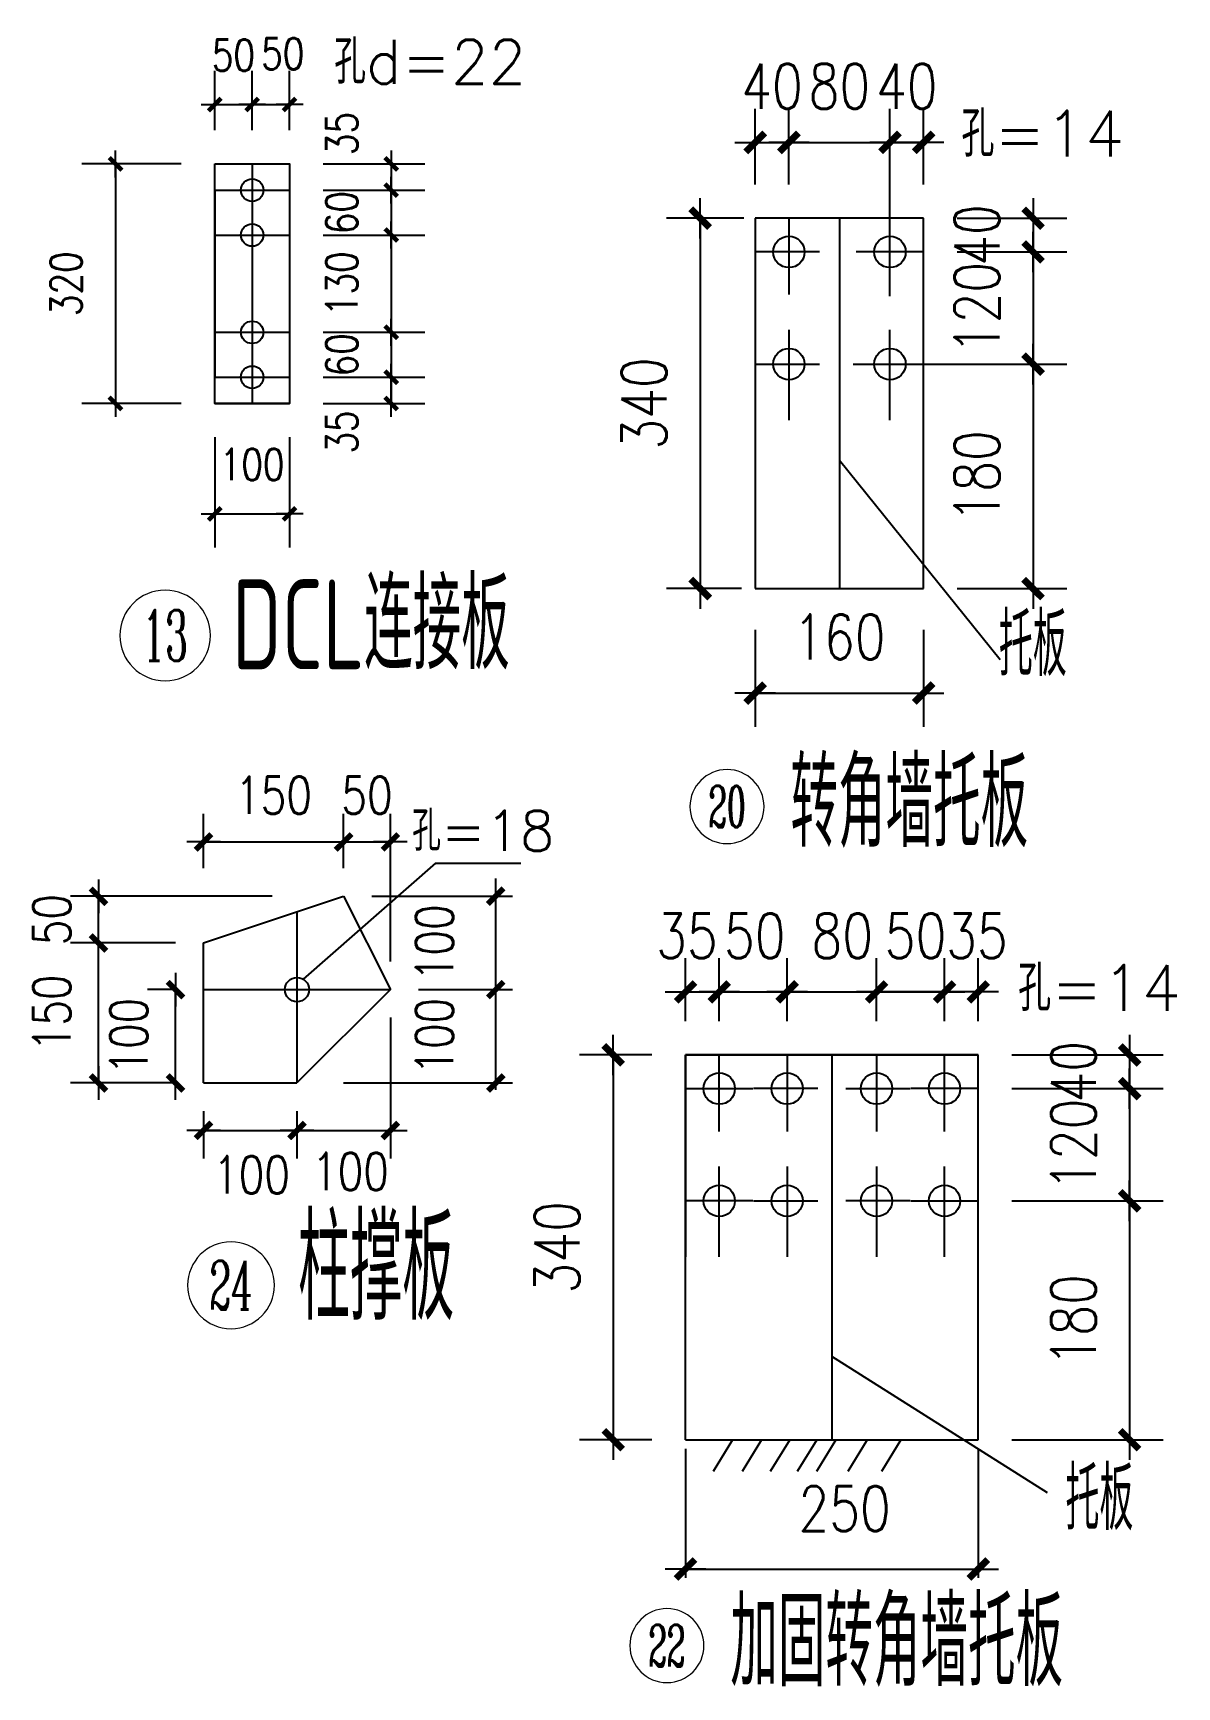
# Model space of a CAD drawing. Header units: millimetres. Extents: x 2451220 to 4527627, y -5186613 to -1639140.
# Drawn here: x 2491752 to 2494808, y -1757431 to -1753011 of the extents above; entities that cross this region are included whole.
import ezdxf
from ezdxf.enums import TextEntityAlignment as Align

# ---------------------------------------------------------------- set-up
doc = ezdxf.new("R2010")
doc.units = ezdxf.units.MM
doc.header["$LTSCALE"] = 1000
doc.header["$PDMODE"] = 34
doc.linetypes.add('CENTER', pattern=[50.8, 31.75, -6.35, 6.35, -6.35])
doc.layers.add('轴线层', color=1, linetype='CENTER', lineweight=15)
doc.layers.add('钢架', color=7, linetype='Continuous', lineweight=25)
doc.styles.add('COMPLEX', font='COMPLEX')
doc.styles.add('DIM_FONT', font='simplex.shx', dxfattribs={"width": 0.8, "bigfont": 'hztxt.shx'})
doc.styles.add('hz', font='gbenor.shx', dxfattribs={"width": 0.75, "height": 100, "bigfont": 'gbcbig.shx'})
doc.styles.get("Standard").update_dxf_attribs({"font": 'txt', "bigfont": 'gbcbig.shx'})
doc.dimstyles.new('WGH(2)', dxfattribs={"dimscale": 1.2, "dimtxt": 100, "dimasz": 0.5, "dimexe": 75, "dimexo": 75, "dimgap": 75, "dimtad": 1, "dimdec": 0, "dimlfac": 0.5, "dimzin": 0, "dimdsep": 46, "dimtxsty": 'DIM_FONT', "dimblk1": '_DIMX', "dimblk2": '_DIMX', "dimsah": 1, "dimcen": 0.09, "dimclrd": 3, "dimclre": 3, "dimclrt": 7, "dimadec": 0, "dimazin": 0, "dimtfac": 1, "dimtdec": 0, "dimtix": 1, "dimtmove": 2, "dimatfit": 3, "dimldrblk": '_DIMX', "dimfxl": 1, "dimtolj": 1, "dimtzin": 0, "dimarcsym": 0})
doc.dimstyles.new('WGH(3)', dxfattribs={"dimscale": 1.2, "dimtxt": 100, "dimasz": 0.3, "dimexe": 75, "dimexo": 75, "dimgap": 75, "dimtad": 1, "dimdec": 0, "dimlfac": 0.333333, "dimzin": 0, "dimdsep": 46, "dimtxsty": 'DIM_FONT', "dimblk1": '_DIMX', "dimblk2": '_DIMX', "dimsah": 1, "dimcen": 0.09, "dimclrd": 3, "dimclre": 3, "dimclrt": 7, "dimazin": 0, "dimtfac": 1, "dimtdec": 0, "dimtix": 1, "dimtmove": 2, "dimatfit": 3, "dimldrblk": '_DIMX', "dimfxl": 1, "dimtolj": 1, "dimtzin": 0, "dimarcsym": 0})

# ---------------------------------------------------------------- blocks, each defined once
blk = doc.blocks.new('_DIMX')
blk.add_line((-150, 0), (150, 0))
at = {"const_width": 50}
blk.add_lwpolyline([(-70, -70), (70, 70)], dxfattribs=at)
blk = doc.blocks.new('*D474')
at = {"color": 3, "lineweight": -2}
for p, q in [((2493651.3, -1753505.5), (2493444.4, -1753505.5)), ((2493534.4, -1753505.8), (2493534.4, -1754495.1)), ((2493644.3, -1754495.5), (2493444.4, -1754495.5))]:
    blk.add_line(p, q, dxfattribs=at)
at = {"layer": 'Defpoints', "color": 0}
for p in [(2493741.3, -1753505.5), (2493534.4, -1754495.5), (2493734.3, -1754495.5)]:
    blk.add_point(p, dxfattribs=at)
at = {"color": 3, "lineweight": -2, "xscale": 0.36, "yscale": 0.36, "zscale": 0.36}
for p, rotation in [((2493534.4, -1753505.5), 90), ((2493534.4, -1754495.5), 270)]:
    blk.add_blockref('_DIMX', p, dxfattribs=dict(at, rotation=rotation))
at = {"color": 7, "insert": (2493384.4, -1754000.5), "char_height": 120, "attachment_point": 5, "rotation": 90, "style": 'DIM_FONT'}
blk.add_mtext('\\A1;340', dxfattribs=at)
blk = doc.blocks.new('*D2172')
at = {"color": 3, "lineweight": -2}
for p, q in [((2494221.3, -1753505.5), (2494513.6, -1753505.5)), ((2494423.6, -1753505.1), (2494423.6, -1753504.7)), ((2494423.6, -1753505.5), (2494423.6, -1753595.5)), ((2494221.3, -1753595.5), (2494513.6, -1753595.5)), ((2494423.6, -1753595.8), (2494423.6, -1753596.2))]:
    blk.add_line(p, q, dxfattribs=at)
at = {"layer": 'Defpoints', "color": 0}
for p in [(2494131.3, -1753505.5), (2494131.3, -1753595.5), (2494423.6, -1753595.5)]:
    blk.add_point(p, dxfattribs=at)
at = {"color": 3, "lineweight": -2, "xscale": 0.36, "yscale": 0.36, "zscale": 0.36}
for p, rotation in [((2494423.6, -1753505.5), 270), ((2494423.6, -1753595.5), 90)]:
    blk.add_blockref('_DIMX', p, dxfattribs=dict(at, rotation=rotation))
at = {"color": 7, "insert": (2494273.6, -1753550.5), "char_height": 120, "attachment_point": 5, "rotation": 90, "style": 'DIM_FONT'}
blk.add_mtext('\\A1;40', dxfattribs=at)
blk = doc.blocks.new('*D2173')
at = {"color": 3, "lineweight": -2}
for p, q in [((2494221.3, -1753595.5), (2494513.6, -1753595.5)), ((2494423.6, -1753595.1), (2494423.6, -1753594.7)), ((2494423.6, -1753595.5), (2494423.6, -1753895.5)), ((2493943.1, -1753895.5), (2494513.6, -1753895.5)), ((2494423.6, -1753895.8), (2494423.6, -1753896.2))]:
    blk.add_line(p, q, dxfattribs=at)
at = {"layer": 'Defpoints', "color": 0}
for p in [(2494131.3, -1753595.5), (2493853.1, -1753895.5), (2494423.6, -1753895.5)]:
    blk.add_point(p, dxfattribs=at)
at = {"color": 3, "lineweight": -2, "xscale": 0.36, "yscale": 0.36, "zscale": 0.36}
for p, rotation in [((2494423.6, -1753595.5), 270), ((2494423.6, -1753895.5), 90)]:
    blk.add_blockref('_DIMX', p, dxfattribs=dict(at, rotation=rotation))
at = {"color": 7, "insert": (2494273.6, -1753745.5), "char_height": 120, "attachment_point": 5, "rotation": 90, "style": 'DIM_FONT'}
blk.add_mtext('\\A1;120', dxfattribs=at)
blk = doc.blocks.new('*D2174')
at = {"color": 3, "lineweight": -2}
for p, q in [((2494221.3, -1753895.5), (2494513.6, -1753895.5)), ((2494423.6, -1753895.8), (2494423.6, -1754495.1)), ((2494221.3, -1754495.5), (2494513.6, -1754495.5))]:
    blk.add_line(p, q, dxfattribs=at)
at = {"layer": 'Defpoints', "color": 0}
for p in [(2494131.3, -1753895.5), (2494131.3, -1754495.5), (2494423.6, -1754495.5)]:
    blk.add_point(p, dxfattribs=at)
at = {"color": 3, "lineweight": -2, "xscale": 0.36, "yscale": 0.36, "zscale": 0.36}
for p, rotation in [((2494423.6, -1753895.5), 90), ((2494423.6, -1754495.5), 270)]:
    blk.add_blockref('_DIMX', p, dxfattribs=dict(at, rotation=rotation))
at = {"color": 7, "insert": (2494273.6, -1754195.5), "char_height": 120, "attachment_point": 5, "rotation": 90, "style": 'DIM_FONT'}
blk.add_mtext('\\A1;180', dxfattribs=at)
blk = doc.blocks.new('*D2175')
at = {"color": 3, "lineweight": -2}
for p, q in [((2493681.3, -1753415.5), (2493681.3, -1753212.8)), ((2493771.3, -1753415.5), (2493771.3, -1753212.8)), ((2493680.9, -1753302.8), (2493680.6, -1753302.8)), ((2493681.3, -1753302.8), (2493771.3, -1753302.8)), ((2493771.7, -1753302.8), (2493772, -1753302.8))]:
    blk.add_line(p, q, dxfattribs=at)
at = {"layer": 'Defpoints', "color": 0}
for p in [(2493771.3, -1753302.8), (2493681.3, -1753505.5), (2493771.3, -1753505.5)]:
    blk.add_point(p, dxfattribs=at)
at = {"color": 3, "lineweight": -2, "xscale": 0.36, "yscale": 0.36, "zscale": 0.36}
blk.add_blockref('_DIMX', (2493681.3, -1753302.8), dxfattribs=at)
at = {"color": 3, "lineweight": -2, "xscale": 0.36, "yscale": 0.36, "zscale": 0.36, "rotation": 180}
blk.add_blockref('_DIMX', (2493771.3, -1753302.8), dxfattribs=at)
at = {"color": 7, "insert": (2493726.3, -1753152.8), "char_height": 120, "attachment_point": 5, "style": 'DIM_FONT'}
blk.add_mtext('\\A1;40', dxfattribs=at)
blk = doc.blocks.new('*D2176')
at = {"color": 3, "lineweight": -2}
for p, q in [((2493771.3, -1753415.5), (2493771.3, -1753212.8)), ((2494041.3, -1753713.5), (2494041.3, -1753212.8)), ((2493770.9, -1753302.8), (2493770.6, -1753302.8)), ((2493771.3, -1753302.8), (2494041.3, -1753302.8)), ((2494041.7, -1753302.8), (2494042, -1753302.8))]:
    blk.add_line(p, q, dxfattribs=at)
at = {"layer": 'Defpoints', "color": 0}
for p in [(2494041.3, -1753302.8), (2493771.3, -1753505.5), (2494041.3, -1753803.5)]:
    blk.add_point(p, dxfattribs=at)
at = {"color": 3, "lineweight": -2, "xscale": 0.36, "yscale": 0.36, "zscale": 0.36}
blk.add_blockref('_DIMX', (2493771.3, -1753302.8), dxfattribs=at)
at = {"color": 3, "lineweight": -2, "xscale": 0.36, "yscale": 0.36, "zscale": 0.36, "rotation": 180}
blk.add_blockref('_DIMX', (2494041.3, -1753302.8), dxfattribs=at)
at = {"color": 7, "insert": (2493906.3, -1753152.8), "char_height": 120, "attachment_point": 5, "style": 'DIM_FONT'}
blk.add_mtext('\\A1;80', dxfattribs=at)
blk = doc.blocks.new('*D2177')
at = {"color": 3, "lineweight": -2}
for p, q in [((2494041.3, -1753713.5), (2494041.3, -1753212.8)), ((2494131.3, -1753415.5), (2494131.3, -1753212.8)), ((2494040.9, -1753302.8), (2494040.6, -1753302.8)), ((2494041.3, -1753302.8), (2494131.3, -1753302.8)), ((2494131.7, -1753302.8), (2494132, -1753302.8))]:
    blk.add_line(p, q, dxfattribs=at)
at = {"layer": 'Defpoints', "color": 0}
for p in [(2494131.3, -1753302.8), (2494131.3, -1753505.5), (2494041.3, -1753803.5)]:
    blk.add_point(p, dxfattribs=at)
at = {"color": 3, "lineweight": -2, "xscale": 0.36, "yscale": 0.36, "zscale": 0.36}
blk.add_blockref('_DIMX', (2494041.3, -1753302.8), dxfattribs=at)
at = {"color": 3, "lineweight": -2, "xscale": 0.36, "yscale": 0.36, "zscale": 0.36, "rotation": 180}
blk.add_blockref('_DIMX', (2494131.3, -1753302.8), dxfattribs=at)
at = {"color": 7, "insert": (2494086.3, -1753152.8), "char_height": 120, "attachment_point": 5, "style": 'DIM_FONT'}
blk.add_mtext('\\A1;40', dxfattribs=at)
blk = doc.blocks.new('*D475')
at = {"color": 3, "lineweight": -2}
for p, q in [((2493681.3, -1754605.6), (2493681.3, -1754864.7)), ((2494131.3, -1754605.6), (2494131.3, -1754864.7)), ((2493681.7, -1754774.7), (2494130.9, -1754774.7))]:
    blk.add_line(p, q, dxfattribs=at)
at = {"layer": 'Defpoints', "color": 0}
for p in [(2493681.3, -1754515.6), (2494131.3, -1754515.6), (2494131.3, -1754774.7)]:
    blk.add_point(p, dxfattribs=at)
at = {"color": 3, "lineweight": -2, "xscale": 0.36, "yscale": 0.36, "zscale": 0.36, "rotation": 180}
blk.add_blockref('_DIMX', (2493681.3, -1754774.7), dxfattribs=at)
at = {"color": 3, "lineweight": -2, "xscale": 0.36, "yscale": 0.36, "zscale": 0.36}
blk.add_blockref('_DIMX', (2494131.3, -1754774.7), dxfattribs=at)
at = {"color": 7, "insert": (2493906.3, -1754624.7), "char_height": 120, "attachment_point": 5, "style": 'DIM_FONT'}
blk.add_mtext('\\A1;160', dxfattribs=at)
blk = doc.blocks.new('轴线标号')
at = {"lineweight": 13}
blk.add_circle((0, 0), 0.5, dxfattribs=at)
at = {"layer": '钢架', "lineweight": 13, "style": 'COMPLEX', "width": 1.041667}
blk.add_attdef('A', text='', height=0.56, dxfattribs=at).set_placement((-0.25, -0.28), (0.25, -0.28), align=Align.FIT)
blk = doc.blocks.new('*D476')
at = {"color": 3, "lineweight": -2}
for p, q in [((2493405.2, -1755741.9), (2493211.9, -1755741.9)), ((2493301.9, -1755742.3), (2493301.9, -1756770.1)), ((2493405.2, -1756770.5), (2493211.9, -1756770.5))]:
    blk.add_line(p, q, dxfattribs=at)
at = {"layer": 'Defpoints', "color": 0}
for p in [(2493495.2, -1755741.9), (2493301.9, -1756770.5), (2493495.2, -1756770.5)]:
    blk.add_point(p, dxfattribs=at)
at = {"color": 3, "lineweight": -2, "xscale": 0.36, "yscale": 0.36, "zscale": 0.36}
for p, rotation in [((2493301.9, -1755741.9), 90), ((2493301.9, -1756770.5), 270)]:
    blk.add_blockref('_DIMX', p, dxfattribs=dict(at, rotation=rotation))
at = {"color": 7, "insert": (2493151.9, -1756256.2), "char_height": 120, "attachment_point": 5, "rotation": 90, "style": 'DIM_FONT'}
blk.add_mtext('\\A1;340', dxfattribs=at)
blk = doc.blocks.new('*D2178')
at = {"color": 3, "lineweight": -2}
for p, q in [((2494367.2, -1755741.9), (2494771.7, -1755741.9)), ((2494681.7, -1755741.6), (2494681.7, -1755741.2)), ((2494681.7, -1755741.9), (2494681.7, -1755831.9)), ((2494367.2, -1755831.9), (2494771.7, -1755831.9)), ((2494681.7, -1755832.3), (2494681.7, -1755832.6))]:
    blk.add_line(p, q, dxfattribs=at)
at = {"layer": 'Defpoints', "color": 0}
for p in [(2494277.2, -1755741.9), (2494277.2, -1755831.9), (2494681.7, -1755831.9)]:
    blk.add_point(p, dxfattribs=at)
at = {"color": 3, "lineweight": -2, "xscale": 0.36, "yscale": 0.36, "zscale": 0.36}
for p, rotation in [((2494681.7, -1755741.9), 270), ((2494681.7, -1755831.9), 90)]:
    blk.add_blockref('_DIMX', p, dxfattribs=dict(at, rotation=rotation))
at = {"color": 7, "insert": (2494531.7, -1755786.9), "char_height": 120, "attachment_point": 5, "rotation": 90, "style": 'DIM_FONT'}
blk.add_mtext('\\A1;40', dxfattribs=at)
blk = doc.blocks.new('*D2179')
at = {"color": 3, "lineweight": -2}
for p, q in [((2494367.2, -1755831.9), (2494771.7, -1755831.9)), ((2494681.7, -1755831.6), (2494681.7, -1755831.2)), ((2494681.7, -1755831.9), (2494681.7, -1756131.9)), ((2494367.2, -1756131.9), (2494771.7, -1756131.9)), ((2494681.7, -1756132.3), (2494681.7, -1756132.6))]:
    blk.add_line(p, q, dxfattribs=at)
at = {"layer": 'Defpoints', "color": 0}
for p in [(2494277.2, -1755831.9), (2494277.2, -1756131.9), (2494681.7, -1756131.9)]:
    blk.add_point(p, dxfattribs=at)
at = {"color": 3, "lineweight": -2, "xscale": 0.36, "yscale": 0.36, "zscale": 0.36}
for p, rotation in [((2494681.7, -1755831.9), 270), ((2494681.7, -1756131.9), 90)]:
    blk.add_blockref('_DIMX', p, dxfattribs=dict(at, rotation=rotation))
at = {"color": 7, "insert": (2494531.7, -1755981.9), "char_height": 120, "attachment_point": 5, "rotation": 90, "style": 'DIM_FONT'}
blk.add_mtext('\\A1;120', dxfattribs=at)
blk = doc.blocks.new('*D477')
at = {"color": 3, "lineweight": -2}
for p, q in [((2494367.2, -1756131.9), (2494771.7, -1756131.9)), ((2494681.7, -1756132.3), (2494681.7, -1756770.1)), ((2494367.2, -1756770.5), (2494771.7, -1756770.5))]:
    blk.add_line(p, q, dxfattribs=at)
at = {"layer": 'Defpoints', "color": 0}
for p in [(2494277.2, -1756131.9), (2494277.2, -1756770.5), (2494681.7, -1756770.5)]:
    blk.add_point(p, dxfattribs=at)
at = {"color": 3, "lineweight": -2, "xscale": 0.36, "yscale": 0.36, "zscale": 0.36}
for p, rotation in [((2494681.7, -1756131.9), 90), ((2494681.7, -1756770.5), 270)]:
    blk.add_blockref('_DIMX', p, dxfattribs=dict(at, rotation=rotation))
at = {"color": 7, "insert": (2494531.7, -1756451.2), "char_height": 120, "attachment_point": 5, "rotation": 90, "style": 'DIM_FONT'}
blk.add_mtext('\\A1;180', dxfattribs=at)
blk = doc.blocks.new('*D2180')
at = {"color": 3, "lineweight": -2}
for p, q in [((2493585.2, -1755651.9), (2493585.2, -1755483.5)), ((2493766.7, -1755651.9), (2493766.7, -1755483.5)), ((2493585.6, -1755573.5), (2493766.4, -1755573.5))]:
    blk.add_line(p, q, dxfattribs=at)
at = {"layer": 'Defpoints', "color": 0}
for p in [(2493766.7, -1755573.5), (2493585.2, -1755741.9), (2493766.7, -1755741.9)]:
    blk.add_point(p, dxfattribs=at)
at = {"color": 3, "lineweight": -2, "xscale": 0.36, "yscale": 0.36, "zscale": 0.36, "rotation": 180}
blk.add_blockref('_DIMX', (2493585.2, -1755573.5), dxfattribs=at)
at = {"color": 3, "lineweight": -2, "xscale": 0.36, "yscale": 0.36, "zscale": 0.36}
blk.add_blockref('_DIMX', (2493766.7, -1755573.5), dxfattribs=at)
at = {"color": 7, "insert": (2493680.2, -1755423.5), "char_height": 120, "attachment_point": 5, "style": 'DIM_FONT'}
blk.add_mtext('\\A1;50', dxfattribs=at)
blk = doc.blocks.new('*D2181')
at = {"color": 3, "lineweight": -2}
for p, q in [((2493766.7, -1755651.9), (2493766.7, -1755483.5)), ((2494187.2, -1755651.9), (2494187.2, -1755483.5)), ((2493767.1, -1755573.5), (2494186.8, -1755573.5))]:
    blk.add_line(p, q, dxfattribs=at)
at = {"layer": 'Defpoints', "color": 0}
for p in [(2494187.2, -1755573.5), (2493766.7, -1755741.9), (2494187.2, -1755741.9)]:
    blk.add_point(p, dxfattribs=at)
at = {"color": 3, "lineweight": -2, "xscale": 0.36, "yscale": 0.36, "zscale": 0.36, "rotation": 180}
blk.add_blockref('_DIMX', (2493766.7, -1755573.5), dxfattribs=at)
at = {"color": 3, "lineweight": -2, "xscale": 0.36, "yscale": 0.36, "zscale": 0.36}
blk.add_blockref('_DIMX', (2494187.2, -1755573.5), dxfattribs=at)
at = {"color": 7, "insert": (2493913.8, -1755423.5), "char_height": 120, "attachment_point": 5, "style": 'DIM_FONT'}
blk.add_mtext('\\A1;80', dxfattribs=at)
blk = doc.blocks.new('*D478')
at = {"color": 3, "lineweight": -2}
for p, q in [((2494005.6, -1755651.9), (2494005.6, -1755483.5)), ((2494187.2, -1755651.9), (2494187.2, -1755483.5)), ((2494186.8, -1755573.5), (2494006, -1755573.5))]:
    blk.add_line(p, q, dxfattribs=at)
at = {"layer": 'Defpoints', "color": 0}
for p in [(2494005.6, -1755573.5), (2494005.6, -1755741.9), (2494187.2, -1755741.9)]:
    blk.add_point(p, dxfattribs=at)
at = {"color": 3, "lineweight": -2, "xscale": 0.36, "yscale": 0.36, "zscale": 0.36, "rotation": 180}
blk.add_blockref('_DIMX', (2494005.6, -1755573.5), dxfattribs=at)
at = {"color": 3, "lineweight": -2, "xscale": 0.36, "yscale": 0.36, "zscale": 0.36}
blk.add_blockref('_DIMX', (2494187.2, -1755573.5), dxfattribs=at)
at = {"color": 7, "insert": (2494109.6, -1755423.5), "char_height": 120, "attachment_point": 5, "style": 'DIM_FONT'}
blk.add_mtext('\\A1;50', dxfattribs=at)
blk = doc.blocks.new('*D479')
at = {"color": 3, "lineweight": -2}
for p, q in [((2493495.2, -1756794.5), (2493495.2, -1757140)), ((2494277.2, -1756794.5), (2494277.2, -1757140)), ((2493495.6, -1757116), (2494276.8, -1757116))]:
    blk.add_line(p, q, dxfattribs=at)
at = {"layer": 'Defpoints', "color": 0}
for p in [(2493495.2, -1756770.5), (2494277.2, -1756770.5), (2494277.2, -1757116)]:
    blk.add_point(p, dxfattribs=at)
at = {"color": 3, "lineweight": -2, "xscale": 0.36, "yscale": 0.36, "zscale": 0.36, "rotation": 180}
blk.add_blockref('_DIMX', (2493495.2, -1757116), dxfattribs=at)
at = {"color": 3, "lineweight": -2, "xscale": 0.36, "yscale": 0.36, "zscale": 0.36}
blk.add_blockref('_DIMX', (2494277.2, -1757116), dxfattribs=at)
at = {"color": 7, "insert": (2493920.1, -1756954.6), "char_height": 120, "attachment_point": 5, "style": 'DIM_FONT'}
blk.add_mtext('\\A1;250', dxfattribs=at)
blk = doc.blocks.new('*D480')
at = {"color": 3, "lineweight": -2}
for p, q in [((2493495.2, -1755651.9), (2493495.2, -1755483.5)), ((2493585.2, -1755651.9), (2493585.2, -1755483.5)), ((2493494.8, -1755573.5), (2493494.5, -1755573.5)), ((2493495.2, -1755573.5), (2493585.2, -1755573.5)), ((2493585.6, -1755573.5), (2493585.9, -1755573.5))]:
    blk.add_line(p, q, dxfattribs=at)
at = {"layer": 'Defpoints', "color": 0}
for p in [(2493585.2, -1755573.5), (2493495.2, -1755741.9), (2493585.2, -1755741.9)]:
    blk.add_point(p, dxfattribs=at)
at = {"color": 3, "lineweight": -2, "xscale": 0.36, "yscale": 0.36, "zscale": 0.36}
blk.add_blockref('_DIMX', (2493495.2, -1755573.5), dxfattribs=at)
at = {"color": 3, "lineweight": -2, "xscale": 0.36, "yscale": 0.36, "zscale": 0.36, "rotation": 180}
blk.add_blockref('_DIMX', (2493585.2, -1755573.5), dxfattribs=at)
at = {"color": 7, "insert": (2493498.7, -1755423.5), "char_height": 120, "attachment_point": 5, "style": 'DIM_FONT'}
blk.add_mtext('\\A1;35', dxfattribs=at)
blk = doc.blocks.new('*D481')
at = {"color": 3, "lineweight": -2}
for p, q in [((2494187.2, -1755651.9), (2494187.2, -1755483.5)), ((2494277.2, -1755651.9), (2494277.2, -1755483.5)), ((2494186.8, -1755573.5), (2494186.5, -1755573.5)), ((2494277.2, -1755573.5), (2494187.2, -1755573.5)), ((2494277.5, -1755573.5), (2494277.9, -1755573.5))]:
    blk.add_line(p, q, dxfattribs=at)
at = {"layer": 'Defpoints', "color": 0}
for p in [(2494187.2, -1755573.5), (2494187.2, -1755741.9), (2494277.2, -1755741.9)]:
    blk.add_point(p, dxfattribs=at)
at = {"color": 3, "lineweight": -2, "xscale": 0.36, "yscale": 0.36, "zscale": 0.36}
blk.add_blockref('_DIMX', (2494187.2, -1755573.5), dxfattribs=at)
at = {"color": 3, "lineweight": -2, "xscale": 0.36, "yscale": 0.36, "zscale": 0.36, "rotation": 180}
blk.add_blockref('_DIMX', (2494277.2, -1755573.5), dxfattribs=at)
at = {"color": 7, "insert": (2494273.7, -1755423.5), "char_height": 120, "attachment_point": 5, "style": 'DIM_FONT'}
blk.add_mtext('\\A1;35', dxfattribs=at)
blk = doc.blocks.new('*D2182')
at = {"color": 3, "lineweight": -2}
for p, q in [((2492147.3, -1753360.5), (2491882.2, -1753360.5)), ((2491972.2, -1753360.8), (2491972.2, -1754000.3)), ((2492147.3, -1754000.5), (2491882.2, -1754000.5))]:
    blk.add_line(p, q, dxfattribs=at)
at = {"layer": 'Defpoints', "color": 0}
for p in [(2492237.3, -1753360.5), (2491972.2, -1754000.5), (2492237.3, -1754000.5)]:
    blk.add_point(p, dxfattribs=at)
at = {"color": 3, "lineweight": -2, "xscale": 0.24, "yscale": 0.24, "zscale": 0.24}
for p, rotation in [((2491972.2, -1753360.5), 90), ((2491972.2, -1754000.5), 270)]:
    blk.add_blockref('_DIMX', p, dxfattribs=dict(at, rotation=rotation))
at = {"color": 7, "insert": (2491840.2, -1753680.5), "char_height": 84, "attachment_point": 5, "rotation": 90, "style": 'DIM_FONT'}
blk.add_mtext('\\A1;320', dxfattribs=at)
blk = doc.blocks.new('*D2183')
at = {"color": 3, "lineweight": -2}
for p, q in [((2492527.3, -1753360.5), (2492798.9, -1753360.5)), ((2492708.9, -1753360.3), (2492708.9, -1753360)), ((2492708.9, -1753360.5), (2492708.9, -1753430.5)), ((2492527.3, -1753430.5), (2492798.9, -1753430.5)), ((2492708.9, -1753430.8), (2492708.9, -1753431))]:
    blk.add_line(p, q, dxfattribs=at)
at = {"layer": 'Defpoints', "color": 0}
for p in [(2492437.3, -1753360.5), (2492437.3, -1753430.5), (2492708.9, -1753430.5)]:
    blk.add_point(p, dxfattribs=at)
at = {"color": 3, "lineweight": -2, "xscale": 0.24, "yscale": 0.24, "zscale": 0.24}
for p, rotation in [((2492708.9, -1753360.5), 270), ((2492708.9, -1753430.5), 90)]:
    blk.add_blockref('_DIMX', p, dxfattribs=dict(at, rotation=rotation))
at = {"color": 7, "insert": (2492576.9, -1753279.2), "char_height": 84, "attachment_point": 5, "rotation": 90, "style": 'DIM_FONT'}
blk.add_mtext('\\A1;35', dxfattribs=at)
blk = doc.blocks.new('*D2184')
at = {"color": 3, "lineweight": -2}
for p, q in [((2492527.3, -1753430.5), (2492798.9, -1753430.5)), ((2492708.9, -1753430.3), (2492708.9, -1753430)), ((2492708.9, -1753430.5), (2492708.9, -1753550.5)), ((2492527.3, -1753550.5), (2492798.9, -1753550.5)), ((2492708.9, -1753550.8), (2492708.9, -1753551))]:
    blk.add_line(p, q, dxfattribs=at)
at = {"layer": 'Defpoints', "color": 0}
for p in [(2492437.3, -1753430.5), (2492437.3, -1753550.5), (2492708.9, -1753550.5)]:
    blk.add_point(p, dxfattribs=at)
at = {"color": 3, "lineweight": -2, "xscale": 0.24, "yscale": 0.24, "zscale": 0.24}
for p, rotation in [((2492708.9, -1753430.5), 270), ((2492708.9, -1753550.5), 90)]:
    blk.add_blockref('_DIMX', p, dxfattribs=dict(at, rotation=rotation))
at = {"color": 7, "insert": (2492576.9, -1753490.5), "char_height": 84, "attachment_point": 5, "rotation": 90, "style": 'DIM_FONT'}
blk.add_mtext('\\A1;60', dxfattribs=at)
blk = doc.blocks.new('*D2185')
at = {"color": 3, "lineweight": -2}
for p, q in [((2492527.3, -1753550.5), (2492798.9, -1753550.5)), ((2492708.9, -1753550.3), (2492708.9, -1753550)), ((2492708.9, -1753550.5), (2492708.9, -1753810.5)), ((2492527.3, -1753810.5), (2492798.9, -1753810.5)), ((2492708.9, -1753810.8), (2492708.9, -1753811))]:
    blk.add_line(p, q, dxfattribs=at)
at = {"layer": 'Defpoints', "color": 0}
for p in [(2492437.3, -1753550.5), (2492437.3, -1753810.5), (2492708.9, -1753810.5)]:
    blk.add_point(p, dxfattribs=at)
at = {"color": 3, "lineweight": -2, "xscale": 0.24, "yscale": 0.24, "zscale": 0.24}
for p, rotation in [((2492708.9, -1753550.5), 270), ((2492708.9, -1753810.5), 90)]:
    blk.add_blockref('_DIMX', p, dxfattribs=dict(at, rotation=rotation))
at = {"color": 7, "insert": (2492576.9, -1753680.5), "char_height": 84, "attachment_point": 5, "rotation": 90, "style": 'DIM_FONT'}
blk.add_mtext('\\A1;130', dxfattribs=at)
blk = doc.blocks.new('*D2186')
at = {"color": 3, "lineweight": -2}
for p, q in [((2492527.3, -1753810.5), (2492798.9, -1753810.5)), ((2492708.9, -1753810.3), (2492708.9, -1753810)), ((2492708.9, -1753810.5), (2492708.9, -1753930.5)), ((2492527.3, -1753930.5), (2492798.9, -1753930.5)), ((2492708.9, -1753930.8), (2492708.9, -1753931))]:
    blk.add_line(p, q, dxfattribs=at)
at = {"layer": 'Defpoints', "color": 0}
for p in [(2492437.3, -1753810.5), (2492437.3, -1753930.5), (2492708.9, -1753930.5)]:
    blk.add_point(p, dxfattribs=at)
at = {"color": 3, "lineweight": -2, "xscale": 0.24, "yscale": 0.24, "zscale": 0.24}
for p, rotation in [((2492708.9, -1753810.5), 270), ((2492708.9, -1753930.5), 90)]:
    blk.add_blockref('_DIMX', p, dxfattribs=dict(at, rotation=rotation))
at = {"color": 7, "insert": (2492576.9, -1753870.5), "char_height": 84, "attachment_point": 5, "rotation": 90, "style": 'DIM_FONT'}
blk.add_mtext('\\A1;60', dxfattribs=at)
blk = doc.blocks.new('*D2187')
at = {"color": 3, "lineweight": -2}
for p, q in [((2492527.3, -1753930.5), (2492798.9, -1753930.5)), ((2492708.9, -1753930.3), (2492708.9, -1753930)), ((2492708.9, -1753930.5), (2492708.9, -1754000.5)), ((2492527.3, -1754000.5), (2492798.9, -1754000.5)), ((2492708.9, -1754000.8), (2492708.9, -1754001))]:
    blk.add_line(p, q, dxfattribs=at)
at = {"layer": 'Defpoints', "color": 0}
for p in [(2492437.3, -1753930.5), (2492437.3, -1754000.5), (2492708.9, -1754000.5)]:
    blk.add_point(p, dxfattribs=at)
at = {"color": 3, "lineweight": -2, "xscale": 0.24, "yscale": 0.24, "zscale": 0.24}
for p, rotation in [((2492708.9, -1753930.5), 270), ((2492708.9, -1754000.5), 90)]:
    blk.add_blockref('_DIMX', p, dxfattribs=dict(at, rotation=rotation))
at = {"color": 7, "insert": (2492576.9, -1754076.9), "char_height": 84, "attachment_point": 5, "rotation": 90, "style": 'DIM_FONT'}
blk.add_mtext('\\A1;35', dxfattribs=at)
blk = doc.blocks.new('*D2188')
at = {"color": 3, "lineweight": -2}
for p, q in [((2492237.3, -1753270.5), (2492237.3, -1753111.6)), ((2492337.3, -1753270.5), (2492337.3, -1753111.6)), ((2492237, -1753201.6), (2492236.8, -1753201.6)), ((2492237.3, -1753201.6), (2492337.3, -1753201.6)), ((2492337.5, -1753201.6), (2492337.7, -1753201.6))]:
    blk.add_line(p, q, dxfattribs=at)
at = {"layer": 'Defpoints', "color": 0}
for p in [(2492337.3, -1753201.6), (2492237.3, -1753360.5), (2492337.3, -1753360.5)]:
    blk.add_point(p, dxfattribs=at)
at = {"color": 3, "lineweight": -2, "xscale": 0.24, "yscale": 0.24, "zscale": 0.24}
blk.add_blockref('_DIMX', (2492237.3, -1753201.6), dxfattribs=at)
at = {"color": 3, "lineweight": -2, "xscale": 0.24, "yscale": 0.24, "zscale": 0.24, "rotation": 180}
blk.add_blockref('_DIMX', (2492337.3, -1753201.6), dxfattribs=at)
at = {"color": 7, "insert": (2492287.3, -1753069.6), "char_height": 84, "attachment_point": 5, "style": 'DIM_FONT'}
blk.add_mtext('\\A1;50', dxfattribs=at)
blk = doc.blocks.new('*D2189')
at = {"color": 3, "lineweight": -2}
for p, q in [((2492337.3, -1753270.5), (2492337.3, -1753111.6)), ((2492437.3, -1753270.5), (2492437.3, -1753111.6)), ((2492337, -1753201.6), (2492336.8, -1753201.6)), ((2492337.3, -1753201.6), (2492437.3, -1753201.6)), ((2492437.5, -1753201.6), (2492437.7, -1753201.6))]:
    blk.add_line(p, q, dxfattribs=at)
at = {"layer": 'Defpoints', "color": 0}
for p in [(2492437.3, -1753201.6), (2492337.3, -1753360.5), (2492437.3, -1753360.5)]:
    blk.add_point(p, dxfattribs=at)
at = {"color": 3, "lineweight": -2, "xscale": 0.24, "yscale": 0.24, "zscale": 0.24}
blk.add_blockref('_DIMX', (2492337.3, -1753201.6), dxfattribs=at)
at = {"color": 3, "lineweight": -2, "xscale": 0.24, "yscale": 0.24, "zscale": 0.24, "rotation": 180}
blk.add_blockref('_DIMX', (2492437.3, -1753201.6), dxfattribs=at)
at = {"color": 7, "insert": (2492419.1, -1753065.8), "char_height": 84, "attachment_point": 5, "style": 'DIM_FONT'}
blk.add_mtext('\\A1;50', dxfattribs=at)
blk = doc.blocks.new('*D2190')
at = {"color": 3, "lineweight": -2}
for p, q in [((2492237.3, -1754090.5), (2492237.3, -1754385.7)), ((2492437.3, -1754090.5), (2492437.3, -1754385.7)), ((2492237, -1754295.7), (2492236.8, -1754295.7)), ((2492237.3, -1754295.7), (2492437.3, -1754295.7)), ((2492437.5, -1754295.7), (2492437.7, -1754295.7))]:
    blk.add_line(p, q, dxfattribs=at)
at = {"layer": 'Defpoints', "color": 0}
for p in [(2492237.3, -1754000.5), (2492437.3, -1754000.5), (2492437.3, -1754295.7)]:
    blk.add_point(p, dxfattribs=at)
at = {"color": 3, "lineweight": -2, "xscale": 0.24, "yscale": 0.24, "zscale": 0.24}
blk.add_blockref('_DIMX', (2492237.3, -1754295.7), dxfattribs=at)
at = {"color": 3, "lineweight": -2, "xscale": 0.24, "yscale": 0.24, "zscale": 0.24, "rotation": 180}
blk.add_blockref('_DIMX', (2492437.3, -1754295.7), dxfattribs=at)
at = {"color": 7, "insert": (2492337.3, -1754163.7), "char_height": 84, "attachment_point": 5, "style": 'DIM_FONT'}
blk.add_mtext('\\A1;100', dxfattribs=at)

msp = doc.modelspace()

# ---------------------------------------------------------------- linework, layer by layer
for p, q in [((2492237.3, -1753360.5), (2492437.3, -1753360.5)), ((2492337.3, -1753360.5), (2492337.3, -1754000.5)), ((2492237.3, -1753430.5), (2492237.3, -1753930.5)), ((2492237.3, -1753430.5), (2492437.3, -1753430.5)), ((2492237.3, -1753430.5), (2492437.3, -1753430.5)), ((2492437.3, -1753430.5), (2492437.3, -1753930.5)), ((2493681.3, -1753505.5), (2493681.3, -1754495.5)), ((2494131.3, -1753505.5), (2493681.3, -1753505.5)), ((2493771.3, -1753505.5), (2493771.3, -1753709.8)), ((2493906.3, -1753505.5), (2493906.3, -1754495.5)), ((2494041.3, -1753709.8), (2494041.3, -1753505.5)), ((2494131.3, -1754495.5), (2494131.3, -1753505.5)), ((2492237.3, -1753550.5), (2492437.3, -1753550.5)), ((2493853.1, -1753595.5), (2493681.3, -1753595.5)), ((2494131.3, -1753595.5), (2493951.1, -1753595.5)), ((2492237.3, -1753810.5), (2492437.3, -1753810.5)), ((2493771.3, -1753803.5), (2493771.3, -1754045.5)), ((2494041.3, -1754045.5), (2494041.3, -1753803.5)), ((2493681.3, -1753895.5), (2493853.1, -1753895.5)), ((2493951.1, -1753895.5), (2494131.3, -1753895.5)), ((2492237.3, -1753930.5), (2492437.3, -1753930.5)), ((2492237.3, -1754000.5), (2492437.3, -1754000.5)), ((2494335.6, -1754686.2), (2493906.3, -1754153.2)), ((2493681.3, -1754495.5), (2494131.3, -1754495.5)), ((2492826.9, -1755229.5), (2492473.5, -1755539.4)), ((2492826.9, -1755229.5), (2493054.8, -1755229.5)), ((2492207.4, -1755442.5), (2492581.8, -1755317.7)), ((2492581.8, -1755317.7), (2492706.6, -1755567.3)), ((2492457, -1755359.3), (2492457, -1755816.9)), ((2492457, -1755359.3), (2492457, -1755816.9)), ((2492207.4, -1755816.9), (2492207.4, -1755442.5)), ((2492207.4, -1755567.3), (2492706.6, -1755567.3)), ((2492706.6, -1755567.3), (2492457, -1755816.9)), ((2493495.2, -1755741.9), (2493495.2, -1756281.9)), ((2494277.2, -1755741.9), (2493495.2, -1755741.9)), ((2493495.2, -1755741.9), (2494277.2, -1755741.9)), ((2493495.2, -1756770.5), (2493495.2, -1755741.9)), ((2493585.2, -1755946.2), (2493585.2, -1755741.9)), ((2493766.7, -1755741.9), (2493766.7, -1755946.2)), ((2493886.2, -1755741.9), (2493886.2, -1756770.5)), ((2494005.6, -1755741.9), (2494005.6, -1755946.2)), ((2494187.2, -1755946.2), (2494187.2, -1755741.9)), ((2494277.2, -1756770.5), (2494277.2, -1755741.9)), ((2492207.4, -1755816.9), (2492457, -1755816.9)), ((2493495.2, -1755831.9), (2493675.4, -1755831.9)), ((2493848.6, -1755831.9), (2493676.7, -1755831.9)), ((2493923.8, -1755831.9), (2494095.6, -1755831.9)), ((2494277.2, -1755831.9), (2494097, -1755831.9)), ((2493585.2, -1756281.9), (2493585.2, -1756039.9)), ((2493766.7, -1756039.9), (2493766.7, -1756281.9)), ((2494005.6, -1756039.9), (2494005.6, -1756281.9)), ((2494187.2, -1756281.9), (2494187.2, -1756039.9)), ((2493675.4, -1756131.9), (2493495.2, -1756131.9)), ((2493676.7, -1756131.9), (2493848.6, -1756131.9)), ((2494095.6, -1756131.9), (2493923.8, -1756131.9)), ((2494097, -1756131.9), (2494277.2, -1756131.9)), ((2494462.3, -1756912.3), (2493886.2, -1756547.6)), ((2493495.2, -1756770.5), (2494277.2, -1756770.5)), ((2493620.8, -1756770.5), (2493568.8, -1756855.3)), ((2493698.1, -1756770.5), (2493646.1, -1756855.3)), ((2493773.5, -1756770.5), (2493721.4, -1756855.3)), ((2493845.8, -1756770.5), (2493793.8, -1756855.3)), ((2493896.8, -1756770.5), (2493844.8, -1756855.3)), ((2493980.8, -1756770.5), (2493928.8, -1756855.3)), ((2494070.8, -1756770.5), (2494018.8, -1756855.3))]:
    msp.add_line(p, q)
at = {"color": 3}
for p, q in [((2492207.4, -1755242.9), (2492207.4, -1755097.8)), ((2492581.8, -1755242.9), (2492581.8, -1755097.8)), ((2492581.8, -1755242.9), (2492581.8, -1755097.8)), ((2492706.6, -1755492.5), (2492706.6, -1755097.8)), ((2492207.7, -1755172.7), (2492581.5, -1755172.7)), ((2492581.5, -1755172.7), (2492581.2, -1755172.7)), ((2492581.8, -1755172.7), (2492706.6, -1755172.7)), ((2492706.9, -1755172.7), (2492707.2, -1755172.7)), ((2492988.1, -1755643.7), (2492988.1, -1755269.9)), ((2492390.7, -1755317.7), (2491851.9, -1755317.7)), ((2491926.8, -1755442.5), (2491926.8, -1755317.7)), ((2492656.7, -1755317.7), (2493024.2, -1755317.7)), ((2492132.5, -1755442.5), (2491851.9, -1755442.5)), ((2492132.5, -1755442.5), (2491851.9, -1755442.5)), ((2491926.8, -1755816.6), (2491926.8, -1755442.8)), ((2491926.8, -1755442.8), (2491926.8, -1755443.1)), ((2492988.1, -1755835.1), (2492988.1, -1755461.3)), ((2492132.5, -1755567.3), (2492057.6, -1755567.3)), ((2492132.5, -1755567), (2492132.5, -1755566.7)), ((2492132.5, -1755816.9), (2492132.5, -1755567.3)), ((2492781.5, -1755567.3), (2493024.2, -1755567.3)), ((2492781.5, -1755567.3), (2493024.2, -1755567.3)), ((2492706.6, -1755642.2), (2492706.6, -1756018.6)), ((2492132.5, -1755816.9), (2491851.9, -1755816.9)), ((2492132.5, -1755816.9), (2492057.6, -1755816.9)), ((2492132.5, -1755817.2), (2492132.5, -1755817.5)), ((2492581.8, -1755816.9), (2493024.2, -1755816.9)), ((2492207.4, -1755891.8), (2492207.4, -1756018.6)), ((2492457, -1755891.8), (2492457, -1756018.6)), ((2492457, -1755891.8), (2492457, -1756018.6)), ((2492207.7, -1755943.7), (2492456.7, -1755943.7)), ((2492457.3, -1755943.7), (2492706.3, -1755943.7))]:
    msp.add_line(p, q, dxfattribs=at)
msp.add_lwpolyline([(2492237.3, -1753360.5), (2492437.3, -1753360.5), (2492437.3, -1754000.5), (2492237.3, -1754000.5)], close=True)
for centre, radius in [((2492337.3, -1753430.5), 30), ((2492337.3, -1753550.5), 30), ((2493771.3, -1753595.5), 42), ((2494041.3, -1753595.5), 42), ((2492337.3, -1753810.5), 30), ((2493771.3, -1753895.5), 42), ((2494041.3, -1753895.5), 42), ((2492337.3, -1753930.5), 30), ((2492457, -1755567.3), 32.4), ((2493585.2, -1755831.9), 42), ((2493766.7, -1755831.9), 42), ((2494005.6, -1755831.9), 42), ((2494187.2, -1755831.9), 42), ((2493585.2, -1756131.9), 42), ((2493766.7, -1756131.9), 42), ((2494005.6, -1756131.9), 42), ((2494187.2, -1756131.9), 42)]:
    msp.add_circle(centre, radius)

# ---------------------------------------------------------------- block references
ref = msp.add_blockref('轴线标号', (2492104.8, -1754620.8), dxfattribs=dict(xscale=-242.1862611761317, yscale=242.1862611765973, zscale=242.1862611763598))
ref.add_attrib('A', '13', dxfattribs={"layer": '钢架', "lineweight": 13, "height": 135.62, "style": 'COMPLEX', "width": 0.646552}).set_placement((2492044.3, -1754688.6), (2492165.4, -1754688.6), align=Align.FIT)
ref = msp.add_blockref('轴线标号', (2493606, -1755078.1), dxfattribs=dict(xscale=-197.7854466270655, yscale=197.7854466270655, zscale=197.7854466273605))
ref.add_attrib('A', '20', dxfattribs={"layer": '钢架', "lineweight": 13, "height": 110.76, "style": 'COMPLEX', "width": 0.551471}).set_placement((2493556.6, -1755133.5), (2493655.5, -1755133.5), align=Align.FIT)
at = {"color": 3, "xscale": 0.299519999884069, "yscale": 0.299519999884069, "zscale": 0.29952}
for p, rotation in [((2492207.4, -1755172.7), 180), ((2492706.6, -1755172.7), 180), ((2491926.8, -1755317.7), 270), ((2491926.8, -1755442.5), 90), ((2491926.8, -1755442.5), 90), ((2492132.5, -1755567.3), 270), ((2491926.8, -1755816.9), 270), ((2492132.5, -1755816.9), 90), ((2492207.4, -1755943.7), 180), ((2492457, -1755943.7), 180)]:
    msp.add_blockref('_DIMX', p, dxfattribs=dict(at, rotation=rotation))
for p in [(2492581.8, -1755172.7), (2492581.8, -1755172.7), (2492988.1, -1755317.7), (2492988.1, -1755567.3), (2492988.1, -1755816.9), (2492457, -1755943.7), (2492706.6, -1755943.7)]:
    msp.add_blockref('_DIMX', p, dxfattribs=at)
ref = msp.add_blockref('轴线标号', (2492280.9, -1756357.6), dxfattribs=dict(xscale=-232.0951669607311, yscale=232.0951669607311, zscale=232.0951669606781))
ref.add_attrib('A', '24', dxfattribs={"layer": '钢架', "lineweight": 13, "height": 129.97, "style": 'COMPLEX', "width": 0.520833}).set_placement((2492222.9, -1756422.5), (2492338.9, -1756422.5), align=Align.FIT)
ref = msp.add_blockref('轴线标号', (2493445.4, -1757320.8), dxfattribs=dict(xscale=-197.7854466270655, yscale=197.7854466270655, zscale=197.7854466273605))
ref.add_attrib('A', '22', dxfattribs={"layer": '钢架', "lineweight": 13, "height": 110.76, "style": 'COMPLEX', "width": 0.551471}).set_placement((2493395.9, -1757376.2), (2493494.8, -1757376.2), align=Align.FIT)

# ---------------------------------------------------------------- texts
at = {"style": 'hz', "width": 0.7}
msp.add_text('柱撑板', height=276, dxfattribs=at).set_placement((2492459.9, -1756449.9))
at = {"insert": (2492284, -1754471), "char_height": 240, "width": 983.576, "attachment_point": 1, "style": 'hz'}
msp.add_mtext('DCL连接板', dxfattribs=at)
at = {"color": 7, "char_height": 99.84, "attachment_point": 5, "style": 'DIM_FONT'}
for s, insert in [('\\A1;150', (2492394.6, -1755047.9)), ('\\A1;50', (2492644.2, -1755047.9)), ('\\A1;100', (2492335.4, -1756062.3)), ('\\A1;100', (2492599.8, -1756053.4))]:
    msp.add_mtext(s, dxfattribs=dict(at, insert=insert))
at = {"color": 7, "char_height": 99.84, "attachment_point": 5, "rotation": 90, "style": 'DIM_FONT'}
for s, insert in [('\\A1;50', (2491802, -1755380.1)), ('\\A1;100', (2492824.5, -1755442.5)), ('\\A1;150', (2491802, -1755629.7)), ('\\A1;100', (2492007.7, -1755692.1)), ('\\A1;100', (2492824.5, -1755692.1))]:
    msp.add_mtext(s, dxfattribs=dict(at, insert=insert))
at = {"layer": '轴线层', "color": 4, "lineweight": -3}
msp.add_text('孔=18', height=107.02, dxfattribs=at).set_placement((2492764.8, -1755196.3))
at = {"layer": '轴线层', "color": 0, "linetype": 'ByBlock', "insert": (2492556.7, -1753028.4), "char_height": 117.6, "attachment_point": 1}
msp.add_mtext_dynamic_manual_height_columns('孔d=22', width=1506.743, gutter_width=12.5, heights=[336], dxfattribs=at).dxf.set("width", 1446.473)
at = {"layer": '轴线层', "color": 4, "linetype": 'ByBlock', "char_height": 122.5, "attachment_point": 1}
for insert in [(2494232.2, -1753218.4), (2494383.8, -1755501.9)]:
    msp.add_mtext_dynamic_manual_height_columns('孔=14', width=1506.743, gutter_width=12.5, heights=[336], dxfattribs=dict(at, insert=insert))
at = {"layer": '钢架', "lineweight": 13, "attachment_point": 1, "style": 'hz'}
for s, insert, char_height, own_width in [('托板', (2494332.3, -1754561), 168, 688.503), ('转角墙托板', (2493775.5, -1754951), 235.2, 1476.608), ('托板', (2494510.3, -1756844), 168, 688.503), ('加固转角墙托板', (2493614.9, -1757193.7), 235.2, 1476.608)]:
    msp.add_mtext_dynamic_manual_height_columns(s, width=1506.743, gutter_width=12.5, heights=[336], dxfattribs=dict(at, insert=insert, char_height=char_height)).dxf.set("width", own_width)

# ---------------------------------------------------------------- dimensions: what is measured, and where the dimension line sits
for base, p1, p2, picture, middle in [((2492337.3, -1753201.6), (2492237.3, -1753360.5), (2492337.3, -1753360.5), '*D2188', (2492287.3, -1753069.6)), ((2492437.3, -1754295.7), (2492237.3, -1754000.5), (2492437.3, -1754000.5), '*D2190', (2492337.3, -1754163.7))]:
    dim = msp.add_linear_dim(base=base, p1=p1, p2=p2, dimstyle='WGH(2)', override={"dimtxt": 70, "dimasz": 0.2})
    dim.commit()
    dim.dimension.update_dxf_attribs({"geometry": picture, "text_midpoint": middle})
dim = msp.add_linear_dim(base=(2492437.3, -1753201.6), p1=(2492337.3, -1753360.5), p2=(2492437.3, -1753360.5), dimstyle='WGH(2)', override={"dimtxt": 70, "dimasz": 0.2})
dim.commit()
dim.dimension.update_dxf_attribs({"geometry": '*D2189', "text_midpoint": (2492419.1, -1753065.8), "dimtype": 160})
for base, p1, p2, text, picture, middle in [((2493771.3, -1753302.8), (2493681.3, -1753505.5), (2493771.3, -1753505.5), '40', '*D2175', (2493726.3, -1753152.8)), ((2494041.3, -1753302.8), (2493771.3, -1753505.5), (2494041.3, -1753803.5), '80', '*D2176', (2493906.3, -1753152.8)), ((2494131.3, -1753302.8), (2494041.3, -1753803.5), (2494131.3, -1753505.5), '40', '*D2177', (2494086.3, -1753152.8)), ((2494131.3, -1754774.7), (2493681.3, -1754515.6), (2494131.3, -1754515.6), '160', '*D475', (2493906.3, -1754624.7))]:
    dim = msp.add_linear_dim(base=base, p1=p1, p2=p2, text=text, dimstyle='WGH(3)')
    dim.commit()
    dim.dimension.update_dxf_attribs({"geometry": picture, "text_midpoint": middle})
for base, p1, p2, picture, middle in [((2492708.9, -1753430.5), (2492437.3, -1753360.5), (2492437.3, -1753430.5), '*D2183', (2492576.9, -1753279.2)), ((2492708.9, -1754000.5), (2492437.3, -1753930.5), (2492437.3, -1754000.5), '*D2187', (2492576.9, -1754076.9))]:
    dim = msp.add_linear_dim(base=base, p1=p1, p2=p2, angle=90, dimstyle='WGH(2)', override={"dimtxt": 70, "dimasz": 0.2})
    dim.commit()
    dim.dimension.update_dxf_attribs({"geometry": picture, "text_midpoint": middle, "dimtype": 160})
for base, p1, p2, picture, middle in [((2491972.2, -1754000.5), (2492237.3, -1753360.5), (2492237.3, -1754000.5), '*D2182', (2491840.2, -1753680.5)), ((2492708.9, -1753550.5), (2492437.3, -1753430.5), (2492437.3, -1753550.5), '*D2184', (2492576.9, -1753490.5)), ((2492708.9, -1753810.5), (2492437.3, -1753550.5), (2492437.3, -1753810.5), '*D2185', (2492576.9, -1753680.5)), ((2492708.9, -1753930.5), (2492437.3, -1753810.5), (2492437.3, -1753930.5), '*D2186', (2492576.9, -1753870.5))]:
    dim = msp.add_linear_dim(base=base, p1=p1, p2=p2, angle=90, dimstyle='WGH(2)', override={"dimtxt": 70, "dimasz": 0.2})
    dim.commit()
    dim.dimension.update_dxf_attribs({"geometry": picture, "text_midpoint": middle})
for base, p1, p2, text, picture, middle in [((2493534.4, -1754495.5), (2493741.3, -1753505.5), (2493734.3, -1754495.5), '340', '*D474', (2493384.4, -1754000.5)), ((2494423.6, -1753595.5), (2494131.3, -1753505.5), (2494131.3, -1753595.5), '40', '*D2172', (2494273.6, -1753550.5)), ((2494423.6, -1753895.5), (2494131.3, -1753595.5), (2493853.1, -1753895.5), '120', '*D2173', (2494273.6, -1753745.5)), ((2494423.6, -1754495.5), (2494131.3, -1753895.5), (2494131.3, -1754495.5), '180', '*D2174', (2494273.6, -1754195.5)), ((2493301.9, -1756770.5), (2493495.2, -1755741.9), (2493495.2, -1756770.5), '340', '*D476', (2493151.9, -1756256.2)), ((2494681.7, -1755831.9), (2494277.2, -1755741.9), (2494277.2, -1755831.9), '40', '*D2178', (2494531.7, -1755786.9)), ((2494681.7, -1756131.9), (2494277.2, -1755831.9), (2494277.2, -1756131.9), '120', '*D2179', (2494531.7, -1755981.9)), ((2494681.7, -1756770.5), (2494277.2, -1756131.9), (2494277.2, -1756770.5), '180', '*D477', (2494531.7, -1756451.2))]:
    dim = msp.add_linear_dim(base=base, p1=p1, p2=p2, angle=90, text=text, dimstyle='WGH(3)')
    dim.commit()
    dim.dimension.update_dxf_attribs({"geometry": picture, "text_midpoint": middle})
for base, p1, p2, text, picture, middle in [((2493585.2, -1755573.5), (2493495.2, -1755741.9), (2493585.2, -1755741.9), '35', '*D480', (2493498.7, -1755423.5)), ((2493766.7, -1755573.5), (2493585.2, -1755741.9), (2493766.7, -1755741.9), '50', '*D2180', (2493680.2, -1755423.5)), ((2494187.2, -1755573.5), (2493766.7, -1755741.9), (2494187.2, -1755741.9), '80', '*D2181', (2493913.8, -1755423.5)), ((2494005.6, -1755573.5), (2494187.2, -1755741.9), (2494005.6, -1755741.9), '50', '*D478', (2494109.6, -1755423.5))]:
    dim = msp.add_linear_dim(base=base, p1=p1, p2=p2, text=text, dimstyle='WGH(3)')
    dim.commit()
    dim.dimension.update_dxf_attribs({"geometry": picture, "text_midpoint": middle, "dimtype": 160})
dim = msp.add_linear_dim(base=(2494187.2, -1755573.5), p1=(2494277.2, -1755741.9), p2=(2494187.2, -1755741.9), angle=180, text='35', dimstyle='WGH(3)')
dim.commit()
dim.dimension.update_dxf_attribs({"geometry": '*D481', "text_midpoint": (2494273.7, -1755423.5), "dimtype": 160})
dim = msp.add_linear_dim(base=(2494277.2, -1757116), p1=(2493495.2, -1756770.5), p2=(2494277.2, -1756770.5), text='250', dimstyle='WGH(3)', override={"dimexe": 20, "dimexo": 20})
dim.commit()
dim.dimension.update_dxf_attribs({"geometry": '*D479', "text_midpoint": (2493920.1, -1756954.6), "dimtype": 160})

doc.saveas('drawing.dxf')
